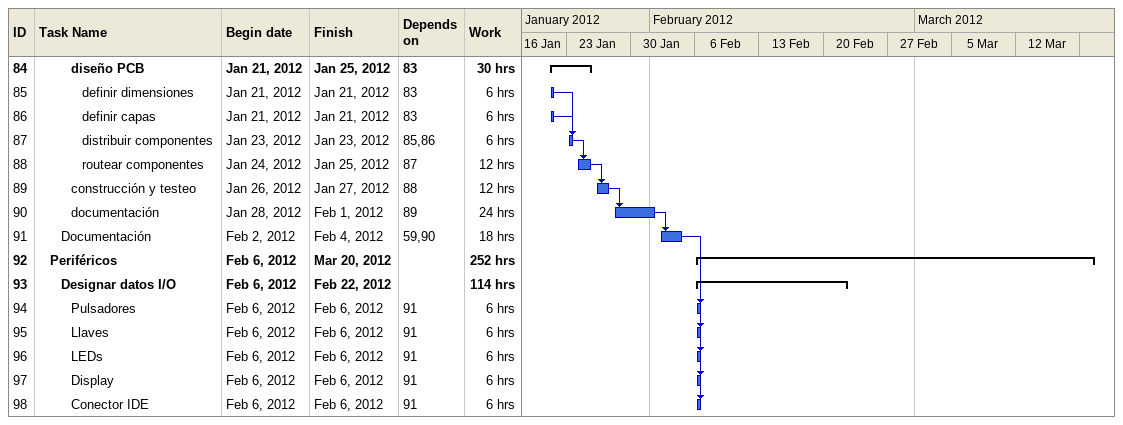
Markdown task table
| ID | Level | Task | Start | Finish | Predecessors | Work (h) |
|---|---|---|---|---|---|---|
| 84 | 4 | **diseño PCB** | 2012-01-21 | 2012-01-25 | 83 | 30 |
| 85 | 5 | definir dimensiones | 2012-01-21 | 2012-01-21 | 83 | 6 |
| 86 | 5 | definir capas | 2012-01-21 | 2012-01-21 | 83 | 6 |
| 87 | 5 | distribuir componentes | 2012-01-23 | 2012-01-23 | 85, 86 | 6 |
| 88 | 5 | routear componentes | 2012-01-24 | 2012-01-25 | 87 | 12 |
| 89 | 4 | construcción y testeo | 2012-01-26 | 2012-01-27 | 88 | 12 |
| 90 | 4 | documentación | 2012-01-28 | 2012-02-01 | 89 | 24 |
| 91 | 3 | Documentación | 2012-02-02 | 2012-02-04 | 59, 90 | 18 |
| 92 | 2 | **Periféricos** | 2012-02-06 | 2012-03-20 |  | 252 |
| 93 | 3 | **Designar datos I/O** | 2012-02-06 | 2012-02-22 |  | 114 |
| 94 | 4 | Pulsadores | 2012-02-06 | 2012-02-06 | 91 | 6 |
| 95 | 4 | Llaves | 2012-02-06 | 2012-02-06 | 91 | 6 |
| 96 | 4 | LEDs | 2012-02-06 | 2012-02-06 | 91 | 6 |
| 97 | 4 | Display | 2012-02-06 | 2012-02-06 | 91 | 6 |
| 98 | 4 | Conector IDE | 2012-02-06 | 2012-02-06 | 91 | 6 |
